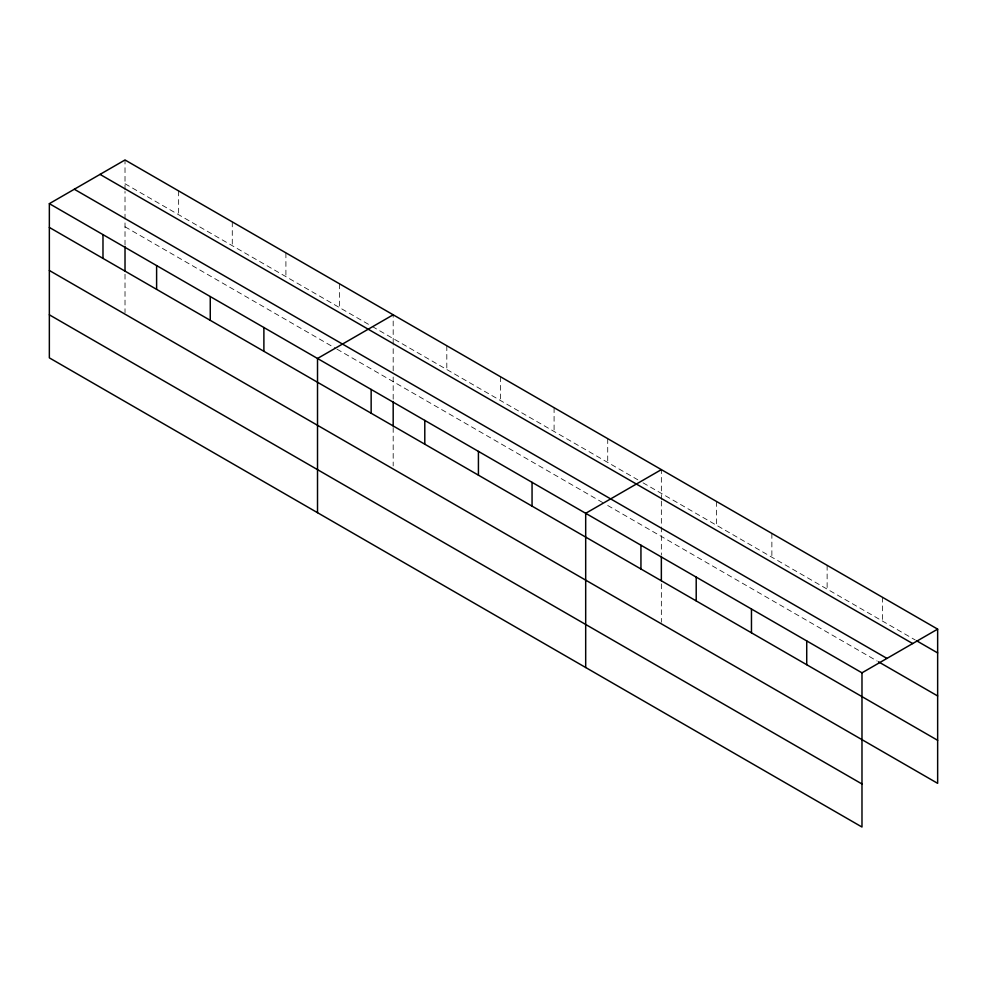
<?xml version="1.0" encoding="UTF-8"?>
<svg xmlns="http://www.w3.org/2000/svg" width="987" height="987" viewBox="0 0 987 987"><rect width="100%" height="100%" fill="white"/><g stroke="black" fill="none" stroke-linecap="round" stroke-linejoin="round"><path stroke-width="0.74" stroke-dasharray="4.93 3.7" d="M125.016 245.134L125.016 220.644M125.016 219.102L125.016 191.441M125.016 189.899L125.016 159.968M393.184 377.009L393.184 399.969M393.184 370.853L393.184 344.722M393.184 343.192L393.184 314.804M661.352 501.088L661.352 554.793M661.352 499.558L661.352 469.627M125.016 183.755L370.939 325.735M372.247 326.487L637.812 479.805M643.043 482.828L915.282 640.008M125.016 226.788L335.629 348.386M336.937 349.139L605.105 503.962M607.721 505.48L877.122 661.019M882.39 597.246L882.39 621.02M827.131 565.341L827.131 589.116M771.871 533.436L771.871 557.211M716.611 501.532L716.611 525.306M661.352 583.86L661.352 622.291M607.721 438.66L607.721 462.434M554.089 407.693L554.089 431.467M500.446 376.726L500.446 400.512M446.815 345.758L446.815 369.545M393.184 427.494L393.184 465.926M339.553 283.837L339.553 307.611M285.909 252.869L285.909 276.644M232.278 221.902L232.278 245.677M178.647 190.935L178.647 214.71M125.016 274.213L125.016 312.632"/><path stroke-width="1.48" d="M49.35 270.475L937.65 783.345L937.65 629.138L125.016 159.968L49.35 203.655L49.35 357.862L861.984 827.032L861.984 672.826L49.35 203.655M393.184 314.804L317.518 358.478L317.518 512.685M661.352 469.627L585.686 513.314L585.686 667.508M861.984 672.826L937.65 629.138M916.602 640.773L937.65 652.925M100.045 174.391L912.679 643.561M74.321 189.245L886.955 658.415M878.442 661.783L937.65 695.958M49.35 227.429L937.65 740.312M49.35 314.816L861.984 783.986M806.724 640.921L806.724 664.707M751.465 609.016L751.465 632.803M696.205 577.111L696.205 600.898M661.352 556.323L661.352 580.788M640.945 545.206L640.945 568.993M532.055 482.347L532.055 506.121M478.424 451.38L478.424 475.154M424.792 420.413L424.792 444.187M393.184 401.499L393.184 425.965M371.149 389.446L371.149 413.22M263.887 327.511L263.887 351.298M210.256 296.556L210.256 320.331M156.612 265.589L156.612 289.364M125.016 246.664L125.016 271.129M102.981 234.622L102.981 258.397"/></g></svg>
